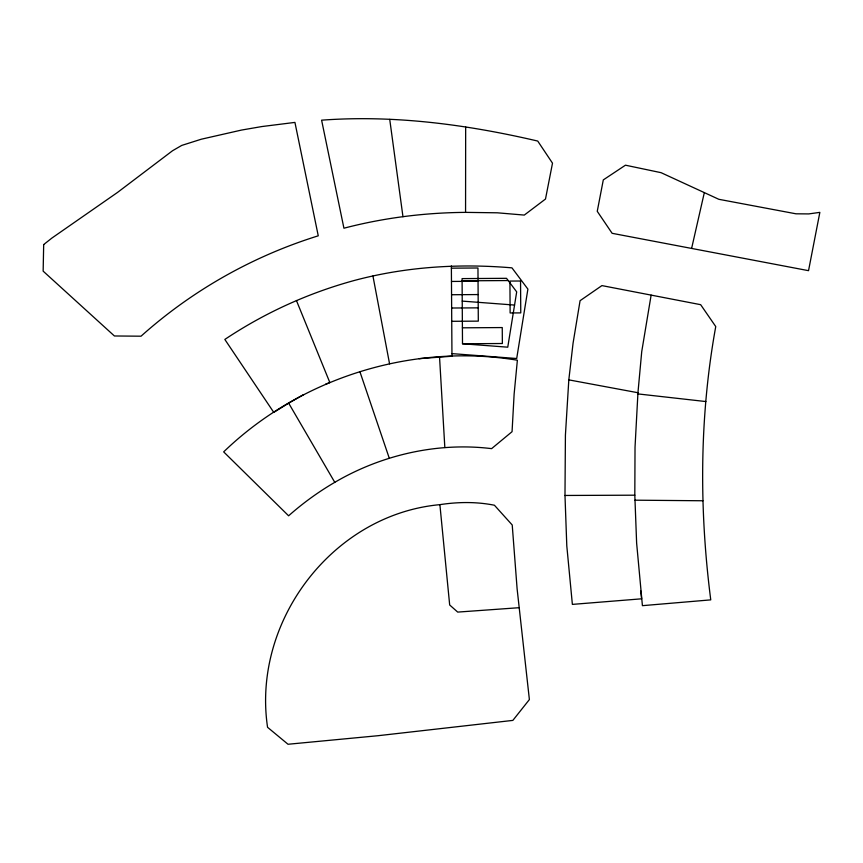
<?xml version="1.0" encoding="UTF-8"?>
<svg xmlns="http://www.w3.org/2000/svg" width="863" height="863" viewBox="0 0 863 863"><rect width="100%" height="100%" fill="white"/><g stroke="black" fill="none" stroke-linecap="round" stroke-linejoin="round"><path stroke-width="1.29" d="M465.567 212.374L497.336 212.805L524.283 215.081L545.492 199.04L552.503 163.172L537.725 141.057C467.077 124.574 394.229 114.779 321.608 120.173L343.927 228.21C383.571 217.843 424.596 212.676 465.567 212.374L465.664 126.98M634.812 495.189L635.028 447.261L637.951 392.73L568.814 379.871L573.064 343.204L580.076 300.691L601.921 285.599L700.659 304.682L715.751 326.57C699.375 416.613 699.116 509.224 710.756 599.871L642.417 605.664L636.624 543.064L634.812 495.189L564.985 495.459L565.416 435.135L568.814 379.871M651.134 295.114L641.727 351.662L637.843 393.906L705.858 401.554M691.619 248.404L704.327 192.611L661.069 172.676L625.459 165.189L603.302 179.903L597.25 211.316L612.126 233.312L808.534 270.669L819.85 212.374L808.739 213.916L795.988 213.808L718.825 199.299L704.327 192.611M334.779 482.331C381.522 454.877 437.638 442.007 491.597 448.641L512.061 431.683L514.132 394.067L517.379 360.216C412.201 342.859 300.335 377.8 223.668 451.878L288.609 515.804C302.859 503.172 318.339 491.932 334.779 482.331L288.663 403.15L273.776 412.395L224.833 339.439C264.456 312.967 308.274 293.042 354.229 280.497C405.578 266.764 459.084 263.344 511.953 267.854L527.897 289.105L516.7 358.512L451.942 353.625M288.663 403.15L303.593 394.596M325.642 384.175L329.839 382.536L296.419 300.486M439.893 504.65C332.482 514.553 251.802 621.511 267.562 727.304L288.026 744.262L378.037 735.708L512.859 720.4L529.386 699.569L517.11 588.825L512.223 524.995L494.423 505.233C476.43 501.64 457.973 501.888 439.893 504.65L449.677 604.974L457.703 612.094L519.235 607.692M419.008 358.674L451.964 356.225L451.371 265.944M451.392 268.166L477.962 267.994L478.307 321.133L451.737 321.306M462.104 280.842L508.188 280.551M451.478 281.446L478.048 281.284M451.565 294.736L478.134 294.563M451.651 308.015L478.221 307.854M462.406 327.821L502.255 327.562L502.363 343.506L462.503 343.765L462.083 278.609L506.516 278.318L516.689 291.877L507.757 347.185L462.503 343.765M635.028 500.184L702.892 500.767M462.234 301.111L514.553 305.06M359.925 371.748L389.31 458.307M372.935 275.987L389.569 363.83M389.731 119.385L402.967 216.732M640.713 590.842L641.619 598.814L572.374 604.391L566.797 545.88L564.985 495.459M439.526 356.753L444.833 447.519M43.679 244.574L43.15 271.144L114.412 335.977L141.036 336.192C192.136 290.453 252.783 256.192 318.253 235.815L294.93 122.406L261.823 126.559L241.521 130.065L201.349 139.202L181.737 145.416L172.546 150.734L117.497 192.449L51.92 238.048L43.679 244.574M520.551 281.004L509.925 281.068L510.13 312.956L520.767 312.891L520.551 281.004"/></g></svg>
